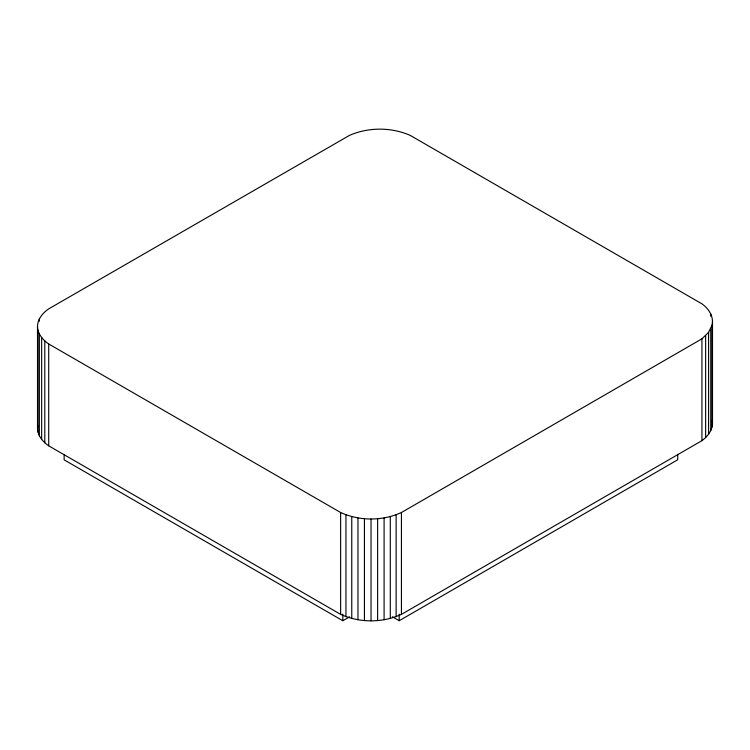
<?xml version="1.0" encoding="UTF-8"?>
<svg xmlns="http://www.w3.org/2000/svg" width="750" height="750" viewBox="0 0 750 750"><rect width="100%" height="100%" fill="white"/><g stroke="black" fill="none" stroke-linecap="round" stroke-linejoin="round"><path stroke-width="1.12" d="M712.059 426.938L712.059 325.097C714.047 316.622 708.609 308.541 701.934 303.844L410.166 135.347C391.134 127.088 368.569 127.088 349.537 135.347L48.712 308.869C42.844 312.863 37.622 318.984 37.5 326.419L37.5 428.269C37.622 435.703 42.844 441.825 48.712 445.828L340.631 614.363C359.597 623.016 382.472 623.016 401.438 614.363L701.934 440.663C707.559 436.556 712.397 430.425 712.5 423.178L712.5 321.328M37.5 428.269L37.847 425.409M37.5 326.419C37.622 333.863 42.844 339.984 48.712 343.978L340.631 512.512C359.597 521.166 382.472 521.166 401.438 512.512L701.934 338.822L708.6 332.353L712.059 325.097M64.134 454.378L64.134 459.834L342.816 620.737L349.65 616.791M392.334 616.744L399.216 620.719L677.709 459.778L677.709 454.322M712.172 420.356L712.5 423.178M710.756 313.875L710.756 316.209M710.756 328.791L710.756 430.631M708.6 332.353L708.6 434.194M705.647 335.709L705.647 437.559M701.934 338.822L701.934 440.663M401.438 512.512L401.438 614.363M399.216 614.166L399.216 620.719M396.122 514.781L396.122 616.622M390.3 516.591L390.3 618.441M384.094 517.913L384.094 619.753M377.625 518.719L377.625 620.559M371.034 518.981L371.034 620.831M364.434 518.719L364.434 620.559M357.975 517.913L357.975 619.753M351.769 516.591L351.769 618.441M345.947 514.781L345.947 616.622M342.816 614.184L342.816 620.737M340.631 512.512L340.631 614.363M48.712 343.978L48.712 445.828M44.784 340.903L44.784 442.753M41.644 337.547L41.644 439.387M39.356 318.881L39.356 321.225M39.356 333.966L39.356 435.806M37.969 330.234L37.969 432.075"/></g></svg>
